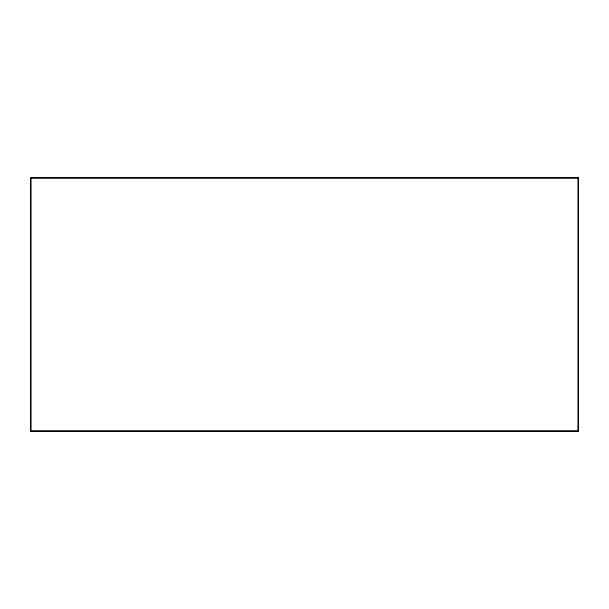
<?xml version="1.0" encoding="UTF-8"?>
<svg xmlns="http://www.w3.org/2000/svg" width="609" height="609" viewBox="0 0 609 609"><rect width="100%" height="100%" fill="white"/><g stroke="black" fill="none" stroke-linecap="round" stroke-linejoin="round"><path stroke-width="0.91" d="M578.55 177.607L30.45 177.607L30.45 431.393L578.55 431.393L578.55 177.607M577.941 178.216L31.059 178.216L31.059 430.784L577.941 430.784L577.941 178.216"/></g></svg>
